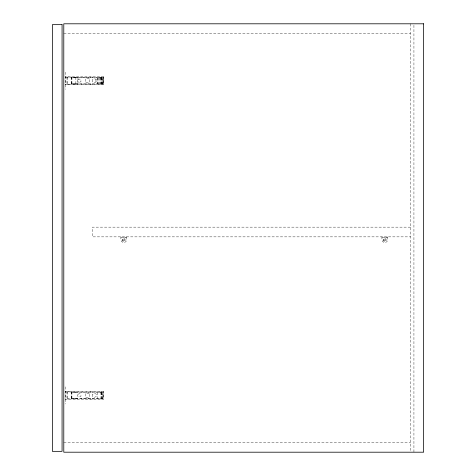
<?xml version="1.0" encoding="UTF-8"?>
<svg xmlns="http://www.w3.org/2000/svg" width="476" height="476" viewBox="0 0 476 476"><rect width="100%" height="100%" fill="white"/><g stroke="black" fill="none" stroke-linecap="round" stroke-linejoin="round"><path stroke-width="0.36" stroke-dasharray="2.38 1.78" d="M63.784 33.51L410.502 33.51M65.45 77.344L103.619 77.344L103.619 84.198L65.45 84.198M71.388 77.832L103.637 77.832M71.388 83.711L103.637 83.711M410.502 227.147L92.344 227.147L92.344 236.858L410.502 236.858M120.904 237.572L126.616 237.572M381.942 237.572L387.654 237.572M122.356 239.892L125.164 239.892M383.394 239.892L386.203 239.892M122.356 240.249L125.164 240.249M383.394 240.249L386.203 240.249M65.45 391.98L103.619 391.98L103.619 398.834L65.45 398.834M71.388 392.468L103.637 392.468M71.388 398.341L103.637 398.341M63.784 442.49L410.502 442.49M100.799 77.832L102.929 83.711L102.929 77.832M100.799 392.468L102.929 398.341L102.929 392.468M413.93 25.287L413.93 452.2M410.502 23.8L410.502 451.504M387.654 236.858L387.654 240.071A2.88 2.88 0 0 1 381.942 240.071L381.942 236.858M386.203 237.572L386.203 237.929L383.394 237.929L383.394 237.572M126.616 236.858L126.616 240.071A2.88 2.88 0 0 1 120.904 240.071L120.904 236.858M125.164 237.572L125.164 237.929L122.356 237.929L122.356 237.572M103.221 77.832L103.221 83.711M102.483 77.832L102.483 83.711M102.483 392.468L102.483 398.341M101.989 77.832L101.989 83.711M101.81 76.856L101.81 77.344M101.81 84.198L101.81 84.686M101.81 391.486L101.81 391.98M101.81 398.834L101.81 399.322M101.275 77.832L101.275 83.711M101.275 392.468L101.275 398.341M101.126 77.344L101.126 84.198M101.126 391.98L101.126 398.834M101.001 77.832L101.001 83.711M101.001 392.468L101.001 398.341M100.734 77.832L100.734 83.711M99.555 77.344L99.555 77.832M99.555 83.711L99.555 84.198M99.555 391.98L99.555 392.468M99.555 398.341L99.555 398.834M99.175 77.832L99.175 83.711M98.449 77.832L98.449 83.711M97.764 77.832L97.764 83.711M97.693 77.832L97.693 83.711M97.693 392.468L97.693 398.341M95.932 79.385L95.932 82.158M92.665 76.856L92.665 77.344M92.665 84.198L92.665 84.686M92.665 391.486L92.665 391.98M92.665 398.834L92.665 399.322M90.226 76.856L90.25 77.832M90.25 83.711L90.226 84.686M90.226 391.486L90.25 392.468M90.25 398.341L90.226 399.322M88.006 77.344L88.006 77.832M88.006 83.711L88.006 84.198M88.006 391.98L88.006 392.468M88.006 398.341L88.006 398.834M86.108 77.344L86.108 77.832M86.108 83.711L86.108 84.198M86.108 391.98L86.108 392.468M86.108 398.341L86.108 398.834M83.853 77.344L83.853 77.832M83.853 83.711L83.853 84.198M83.853 391.98L83.853 392.468M83.853 398.341L83.853 398.834M81.884 77.344L81.884 77.832M81.884 83.711L81.884 84.198M81.884 391.98L81.884 392.468M81.884 398.341L81.884 398.834M78.004 77.344L78.004 84.198M77.231 77.344L77.231 77.832M77.231 83.711L77.231 84.198M77.231 391.98L77.231 392.468M77.231 398.341L77.231 398.834M76.44 77.344L76.44 77.832M76.44 83.711L76.44 84.198M76.44 391.98L76.44 392.468M76.44 398.341L76.44 398.834M75.857 77.344L75.857 84.198M75.333 77.344L75.333 77.832M75.333 83.711L75.333 84.198M75.333 391.98L75.333 392.468M75.333 398.341L75.333 398.834M75.047 77.344L75.047 77.832M75.047 83.711L75.047 84.198M75.047 391.98L75.047 392.468M75.047 398.341L75.047 398.834M74.69 77.344L74.69 77.832M74.69 83.711L74.69 84.198M74.69 391.98L74.69 392.468M74.69 398.341L74.69 398.834M74.601 77.344L74.601 77.832M74.601 83.711L74.601 84.198M74.369 77.344L74.369 77.832M74.369 83.711L74.369 84.198M74.369 391.98L74.369 392.468M74.369 398.341L74.369 398.834M73.994 77.344L73.994 77.832M73.994 83.711L73.994 84.198M73.637 77.344L73.637 77.832M73.637 83.711L73.637 84.198M73.637 391.98L73.637 392.468M73.637 398.341L73.637 398.834M71.924 77.344L71.924 84.198M71.924 391.98L71.924 398.834M71.692 76.856L71.692 84.686M71.692 391.486L71.692 399.322M71.388 77.344L71.388 84.198M71.388 391.98L71.388 398.834M68.877 76.856L68.877 77.344M68.877 84.198L68.877 84.686M68.877 391.486L68.877 391.98M68.877 398.834L68.877 399.322M67.949 76.856L67.949 77.344M67.949 84.198L67.949 84.686M67.949 391.486L67.949 391.98M67.949 398.834L67.949 399.322M67.134 77.344L67.134 84.198M67.134 391.98L67.134 398.834M67.009 76.856L67.009 84.686M67.009 391.486L67.009 399.322M65.515 76.856L65.515 77.344M65.515 84.198L65.515 84.686M65.515 391.486L65.515 391.98M65.515 398.834L65.515 399.322M65.45 72.203L65.45 89.339M65.45 386.839L65.45 403.975M122.38 239.702L122.38 240.44A1.428 1.428 0 0 0 125.14 240.44L125.14 239.702A1.428 1.428 0 0 0 122.38 239.702M383.418 239.702L383.418 240.44A1.428 1.428 0 0 0 386.179 240.44L386.179 239.702A1.428 1.428 0 0 0 383.418 239.702M77.529 79.914L77.267 80.771L78.248 82.253L79.236 82.485L80.944 81.628L80.944 79.914L80.224 79.284L79.236 79.058L77.529 79.914M92.457 79.784L92.154 80.771L92.457 81.759L93.29 82.479L94.426 82.747L96.39 81.759L96.699 80.771L96.39 79.784L95.563 79.064L94.426 78.796L92.457 79.784M77.529 394.55L77.267 395.407L78.248 396.889L79.236 397.121L80.944 396.264L80.944 394.55L80.224 393.92L79.236 393.694L77.529 394.55M92.457 394.42L92.154 395.407L92.457 396.395L93.29 397.115L94.426 397.377L96.39 396.395L96.699 395.407L96.39 394.42L95.563 393.7L94.426 393.432L92.457 394.42M103.744 76.856L65.23 76.856L65.23 84.686L103.744 84.686L103.744 76.856M89.256 78.814L85.353 78.814L85.353 82.729L89.256 82.729L89.256 78.814M103.744 391.486L65.23 391.486L65.23 399.322L103.744 399.322L103.744 391.486M89.256 393.45L85.353 393.45L85.353 397.365L89.256 397.365L89.256 393.45"/><path stroke-width="0.71" d="M423.64 23.8L63.784 23.8L63.784 452.2L423.64 452.2L423.64 23.8M62.07 24.657L52.36 24.657L52.36 451.343L62.07 451.343L62.07 24.657"/></g></svg>
